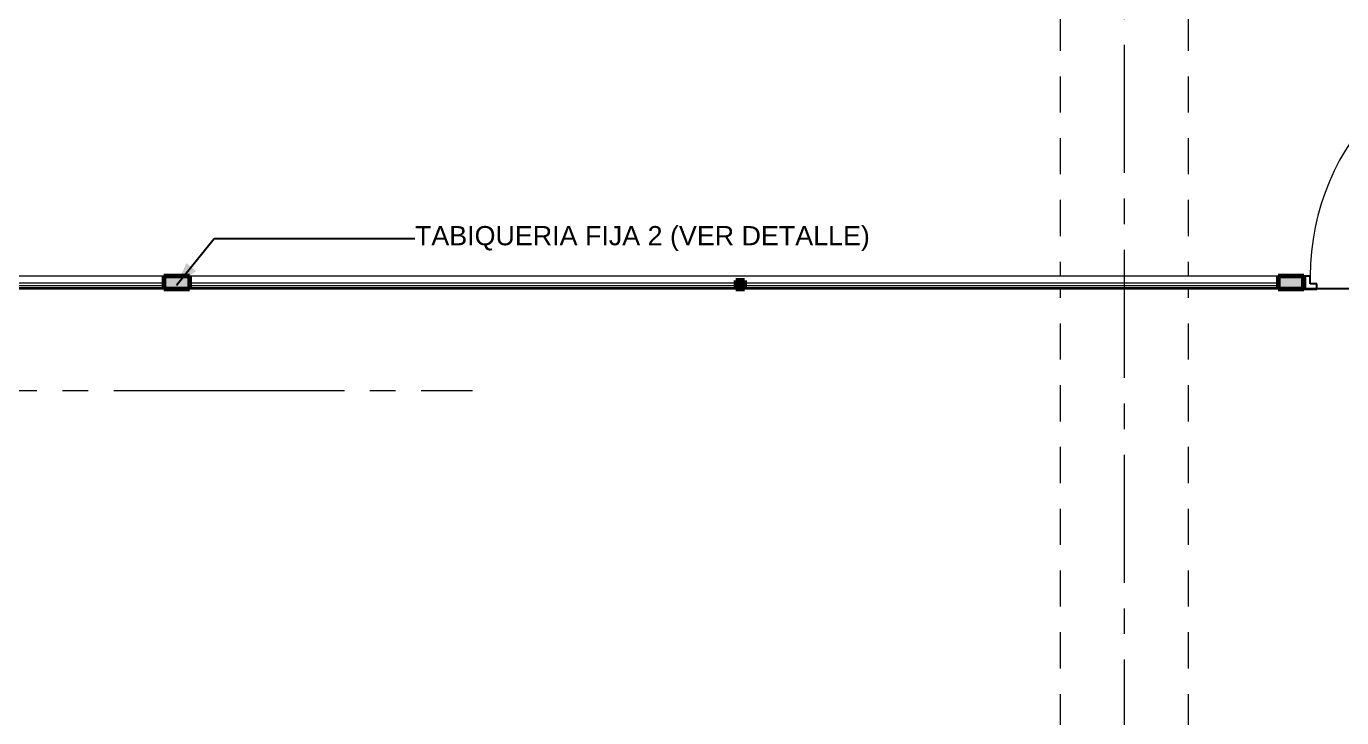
# Model space of a CAD drawing. Header units: inches. Extents: x -19 to 5698, y -728 to 92.
# Drawn here: x 289.53 to 294.67, y 24.92 to 27.62 of the extents above; entities that cross this region are included whole.
import ezdxf

# ---------------------------------------------------------------- set-up
doc = ezdxf.new("R2010")
doc.units = ezdxf.units.IN
doc.header["$MEASUREMENT"] = 0
doc.set_wipeout_variables(frame=1)
for name, pattern in [('Hidden Line', [0.19561111164092998, 0.14111111164093, -0.05449999999999999]), ('Punto & Raya', [0.6499999999999999, 0.5, -0.07500000000000001, 0, -0.07500000000000001]), ('Wipeout_Contour', [1, 0, -1])]:
    doc.linetypes.add(name, pattern=pattern)
doc.layers.get('0').update_dxf_attribs({"color": 61})
for name, color, linetype in [('02 _ ARQ _ ALB _ Ejes Generales', 251, 'Continuous'), ('02 _ ARQ _ ALB _ Muros Interiores', 7, 'Continuous'), ('02 _ ARQ _ ZON _ Espacio.3D', 7, 'Continuous'), ('08 _ STR _ EXT _ 09 Vigas', 251, 'Continuous'), ('Acabado - Muros', 7, 'Continuous'), ('Notas - Etiquetas', 7, 'Continuous')]:
    doc.layers.add(name, color=color, linetype=linetype)
doc.styles.add('Estilo_Generado_4', font='swisse.ttf')
doc.dimstyles.new('Estilo_Generado__8', dxfattribs={"dimtxt": 0.18, "dimasz": 0.0912, "dimexe": 0.18, "dimexo": 0.0625, "dimgap": 0, "dimtad": 0, "dimtih": 1, "dimtoh": 1, "dimdec": 4, "dimzin": 0, "dimdsep": 46, "dimcen": 0.09, "dimadec": 0, "dimazin": 0, "dimtfac": 1, "dimtdec": 4, "dimtmove": 0, "dimatfit": 3, "dimldrblk": 'ARROWHEAD_5', "dimfxl": 1, "dimtolj": 1, "dimtzin": 0, "dimarcsym": 0})
pattern_1 = [(0, (277.5000610407155, 1.131553517552675e-08), (0, 0.0300000011921), [])]

# ---------------------------------------------------------------- blocks, each defined once
blk = doc.blocks.new('ARROWHEAD_5')
at = {"linetype": 'Continuous', "lineweight": 0}
blk.add_hatch(color=0, dxfattribs=at).paths.add_polyline_path([(-1, 0.2679), (0, 0), (-1, -0.2679)])
at = {"color": 0, "linetype": 'Continuous', "lineweight": 0}
blk.add_line((0, 0), (-1, 0), dxfattribs=at)

msp = doc.modelspace()

# ---------------------------------------------------------------- linework, layer by layer
at = {"layer": '02 _ ARQ _ ALB _ Ejes Generales', "color": 251, "linetype": 'Punto & Raya', "lineweight": 13, "true_color": 0x636466}
for p, q in [((288.2749562434283, 26.20000034727061), (290.2749562434283, 26.20000034727061)), ((290.2749562434283, 26.20000034727061), (291.2749562434283, 26.20000034727061))]:
    msp.add_line(p, q, dxfattribs=at)
at = {"layer": '02 _ ARQ _ ALB _ Muros Interiores', "color": 7, "linetype": 'Continuous', "lineweight": 80}
msp.add_line((294.5201615926917, 26.5963024357339), (294.5201615926917, 26.6463024357339), dxfattribs=at)
msp.add_line((294.5201615926917, 26.5963024357339), (294.5201615926917, 26.6463024357339), dxfattribs=at)
msp.add_line((294.5201615926917, 26.5963024357339), (294.5201615926917, 26.6463024357339), dxfattribs=at)
at = {"layer": '02 _ ARQ _ ALB _ Muros Interiores', "color": 165, "linetype": 'Continuous', "lineweight": 25}
for p, q in [((294.5451615926918, 26.6463024357339), (294.5201615926917, 26.6463024357339)), ((294.5201615926917, 26.6463024357339), (294.5201615926917, 26.5963024357339)), ((294.5201615926917, 26.5963024357339), (294.5701615926919, 26.5963024357339)), ((294.5451615926918, 26.6163024357339), (294.5451615926918, 26.6463024357339)), ((294.5701615926919, 26.6163024357339), (294.5451615926918, 26.6163024357339)), ((294.5701615926919, 26.5963024357339), (294.5701615926919, 26.6163024357339))]:
    msp.add_line(p, q, dxfattribs=at)
at = {"layer": '02 _ ARQ _ ALB _ Muros Interiores', "color": 165, "linetype": 'Continuous', "lineweight": 15}
msp.add_arc((295.495246893448, 26.6463024357339), 0.9500853007561019, 90, 180, dxfattribs=at)
at = {"layer": '02 _ ARQ _ ZON _ Espacio.3D', "color": 254, "linetype": 'Continuous', "lineweight": 0, "flags": 128}
msp.add_lwpolyline([(294.4700318545665, 29.70002139662304), (285.8200355968206, 29.70002139662304), (285.8200355912409, 26.60002139662304), (295.5202360791959, 26.60002139662304), (295.520250448044, 29.70000009991741)], close=True, dxfattribs=at)
msp.add_lwpolyline([(285.8200355642139, 11.58398932422124, 1.006545280903178), (290.9535171960188, 6.450498985253208), (297.3948949870191, 6.450500309673584), (297.3958351325045, 7.699978338768721), (297.6258351256533, 7.700034476760009), (297.6258266081954, 6.450518576765713), (302.4195068507552, 6.450485900135803), (302.4195314212575, 7.700000237305598), (302.9950180396336, 7.700000229230511), (302.9950180396336, 17.3500001931032), (301.6700319903148, 17.35000017319231), (301.6700319933157, 16.90014515882962), (301.0700321380104, 16.89997856104596), (301.0700321380109, 16.2998892859384), (300.5700321461554, 16.29983665573042), (300.570068892951, 17.3500001431058), (297.5200541208665, 17.35000014310436), (297.5200541208719, 26.59627973492352), (285.8200355912345, 26.59629890834939), (285.8200355843405, 22.76628323180125), (287.070047623049, 22.76628322955136), (287.0700319897678, 22.49772578607162), (285.8200355838576, 22.49772578607205)], format="xyb", close=True, dxfattribs=at)
at = {"layer": '08 _ STR _ EXT _ 09 Vigas', "color": 251, "linetype": 'Hidden Line', "lineweight": 13, "true_color": 0x636466}
for p, q in [((293.570046950068, 17.40000014310861), (293.5700469500721, 29.7000003159813)), ((294.070046950068, 17.40000014310844), (294.0700469500721, 29.70000031598113))]:
    msp.add_line(p, q, dxfattribs=at)
at = {"layer": 'Acabado - Muros', "color": 7, "linetype": 'Continuous', "lineweight": 60}
msp.add_line((294.5201615926926, 26.64630257810882), (294.5201616135942, 26.59630257810883), dxfattribs=at)

# ---------------------------------------------------------------- texts
at = {"layer": 'Notas - Etiquetas', "color": 171, "linetype": 'Continuous', "lineweight": 13, "insert": (291.0505512772083, 26.79365663605751), "char_height": 0.07500000000000001, "attachment_point": 4, "rotation": 2.3952853011491154e-05, "style": 'Estilo_Generado_4'}
msp.add_mtext('\\A1;{\\pql;\\fSwis721 Ex BT|b0|i0|c0|p34;TABIQUERIA FIJA 2 (VER DETALLE)\\fSwis721 Ex BT|b0|i0|c0|p34; }', dxfattribs=at)

# ---------------------------------------------------------------- leaders
at = {"layer": 'Notas - Etiquetas', "color": 144, "linetype": 'Continuous', "lineweight": 13, "annotation_type": 0, "has_hookline": 1, "hookline_direction": 0, "text_width": 1.94817444219067, "horizontal_direction": (0.9999999999999126, 4.180561502967476e-07, 0)}
msp.add_leader([(290.1200917844817, 26.61130074027932), (290.2670489861566, 26.79365663605751), (291.0505512772083, 26.79365663605751)], dimstyle='Estilo_Generado__8', dxfattribs=at)

# ---------------------------------------------------------------- next in the draw order: wipeouts: each hides what was drawn before it
at = {"color": 254, "linetype": 'Wipeout_Contour', "lineweight": 0, "ltscale": 14541.78143182097}
msp.add_wipeout([(287.92009174644295, 26.646299823661064), (287.92009174644295, 26.62929983244073), (287.9365917398934, 26.62929983244073), (287.936591773421, 26.596299812011537), (290.0700917779852, 26.59630071725795), (290.0700917444576, 26.64630072890748)], dxfattribs=at).dxf.layer = 'Acabado - Muros'
at = {"color": 254, "linetype": 'Wipeout_Contour', "lineweight": 0, "ltscale": 14557.5451744634}
msp.add_wipeout([(290.1700917366082, 26.6463007599646), (290.1700917688916, 26.59630075125871), (292.3035917762152, 26.596301655193827), (292.3035917439318, 26.62930164673502), (292.32009172356067, 26.629301679018415), (292.32009172356067, 26.646301663899717)], dxfattribs=at).dxf.layer = 'Acabado - Muros'

# ---------------------------------------------------------------- next in the draw order: linework, layer by layer
at = {"layer": 'Acabado - Muros', "color": 251, "linetype": 'Continuous', "lineweight": 13, "flags": 128}
for points in [[(290.0700917468575, 26.64630071772975), (287.9200917468543, 26.64629981890903), (285.7700917468555, 26.64629892008831)], [(290.0700917677564, 26.59630071772976), (287.9365917677569, 26.59629982580697)]]:
    msp.add_lwpolyline(points, dxfattribs=at)

# ---------------------------------------------------------------- next in the draw order: wipeouts: each hides what was drawn before it
at = {"color": 254, "linetype": 'Wipeout_Contour', "lineweight": 0, "ltscale": 14568.07961610571}
msp.add_wipeout([(294.4201615820555, 26.646302542456944), (292.32009173764374, 26.64630165935434), (292.32009173764374, 26.62930165036191), (292.3365917528652, 26.62930165036191), (292.3365917528652, 26.5963016514586), (294.420161613595, 26.596302534561204)], dxfattribs=at).dxf.layer = 'Acabado - Muros'

# ---------------------------------------------------------------- next in the draw order: linework, layer by layer
at = {"layer": 'Acabado - Muros', "color": 251, "linetype": 'Continuous', "lineweight": 13, "flags": 128}
for points in [[(294.4201615926918, 26.64630253630321), (292.3200917468539, 26.64630165835609), (290.1700917468561, 26.64630075953537)], [(292.3035917677562, 26.59630165145817), (290.170091767754, 26.59630075953537)], [(294.4201616135947, 26.59630253630321), (292.3365917677565, 26.59630166525403)]]:
    msp.add_lwpolyline(points, dxfattribs=at)

# ---------------------------------------------------------------- next in the draw order: wipeouts: each hides what was drawn before it
at = {"color": 254, "linetype": 'Wipeout_Contour', "lineweight": 0, "ltscale": 9695.305960895214}
msp.add_wipeout([(287.9365917656669, 26.60129982580696), (290.0700917656668, 26.601300717729753), (290.0700917573058, 26.621300717729753), (287.9365917573059, 26.621299825806958)], dxfattribs=at).dxf.layer = 'Acabado - Muros'

# ---------------------------------------------------------------- next in the draw order: hatches: boundary and pattern name
at = {"layer": 'Acabado - Muros', "linetype": 'Continuous', "lineweight": 0}
h = msp.add_hatch(dxfattribs=at)
h.set_pattern_fill('CONTRACHAPADO_0002', color=254, style=0, pattern_type=2)
h.set_pattern_definition(pattern_1)
h.paths.add_polyline_path([(287.9365917656669, 26.60129982580696), (290.0700917656668, 26.60130071772975), (290.0700917573058, 26.62130071772975), (287.9365917573059, 26.62129982580696)])

# ---------------------------------------------------------------- next in the draw order: linework, layer by layer
at = {"layer": 'Acabado - Muros', "color": 7, "linetype": 'Continuous', "lineweight": 60}
msp.add_line((290.0700917468553, 26.64630071773106), (290.0700917677568, 26.59630071773107), dxfattribs=at)
at = {"layer": 'Acabado - Muros', "color": 7, "linetype": 'Continuous', "lineweight": 13, "flags": 128}
msp.add_lwpolyline([(287.9365917656669, 26.60129982580696), (287.9365917573059, 26.62129982580696), (290.0700917573058, 26.62130071772975), (290.0700917656668, 26.60130071772975)], close=True, dxfattribs=at)

# ---------------------------------------------------------------- next in the draw order: wipeouts: each hides what was drawn before it
at = {"color": 254, "linetype": 'Wipeout_Contour', "lineweight": 0, "ltscale": 9704.239422793682}
msp.add_wipeout([(290.1700917656667, 26.601300759535373), (292.3035917656666, 26.60130165145817), (292.3035917573052, 26.621301651458168), (290.1700917573057, 26.62130075953537)], dxfattribs=at).dxf.layer = 'Acabado - Muros'
at = {"color": 254, "linetype": 'Wipeout_Contour', "lineweight": 0, "ltscale": 9712.805047690432}
msp.add_wipeout([(292.33659176566647, 26.60130166525402), (294.42016161150417, 26.601302536303205), (294.4201616031432, 26.621302536303205), (292.3365917573055, 26.621301665254016)], dxfattribs=at).dxf.layer = 'Acabado - Muros'

# ---------------------------------------------------------------- next in the draw order: hatches: boundary and pattern name
at = {"layer": 'Acabado - Muros', "linetype": 'Continuous', "lineweight": 0}
for points in [[(290.0700917468553, 26.64630071773106), (290.0700917677568, 26.59630071773107), (290.1700917677567, 26.59630075953407), (290.1700917468552, 26.64630075953406)], [(292.3035917539614, 26.6293016514586), (292.3035917677562, 26.5963016514586), (292.3365917677565, 26.59630166525359), (292.3365917539613, 26.62930166525359)], [(294.4201616135942, 26.59630253630582), (294.5201616135942, 26.59630257810883), (294.5201615926926, 26.64630257810882), (294.4201615926927, 26.64630253630582)]]:
    msp.add_hatch(color=254, dxfattribs=at).paths.add_polyline_path(points)
h = msp.add_hatch(dxfattribs=at)
h.set_pattern_fill('CONTRACHAPADO_0002', color=254, style=0, pattern_type=2)
h.set_pattern_definition(pattern_1)
h.paths.add_polyline_path([(290.1700917656667, 26.60130075953537), (292.3035917656666, 26.60130165145817), (292.3035917573052, 26.62130165145816), (290.1700917573057, 26.62130075953537)])
h = msp.add_hatch(dxfattribs=at)
h.set_pattern_fill('CONTRACHAPADO_0002', color=254, style=0, pattern_type=2)
h.set_pattern_definition(pattern_1)
h.paths.add_polyline_path([(292.3365917656665, 26.60130166525402), (294.4201616115042, 26.60130253630321), (294.4201616031432, 26.62130253630321), (292.3365917573055, 26.62130166525402)])

# ---------------------------------------------------------------- next in the draw order: linework, layer by layer
at = {"layer": '02 _ ARQ _ ALB _ Ejes Generales', "color": 251, "linetype": 'Punto & Raya', "lineweight": 13, "true_color": 0x636466}
msp.add_line((293.8200469500648, 3.050006303056712), (293.8200469500648, 44.90000028997974), dxfattribs=at)
at = {"layer": 'Acabado - Muros', "color": 7, "linetype": 'Continuous', "lineweight": 60}
for p, q in [((290.1700917468552, 26.64630075953406), (290.0700917468553, 26.64630071773106)), ((290.1700917677567, 26.59630075953407), (290.0700917677568, 26.59630071773107)), ((290.1700917468552, 26.64630075953406), (290.1700917677567, 26.59630075953407)), ((292.3365917539613, 26.62930166525359), (292.3035917539614, 26.6293016514586)), ((292.3035917539614, 26.6293016514586), (292.3035917677562, 26.5963016514586)), ((292.3365917677565, 26.59630166525359), (292.3035917677562, 26.5963016514586)), ((292.3365917539613, 26.62930166525359), (292.3365917677565, 26.59630166525359)), ((294.5201615926926, 26.64630257810882), (294.4201615926927, 26.64630253630582)), ((294.4201615926927, 26.64630253630582), (294.4201616135942, 26.59630253630582)), ((294.5201616135942, 26.59630257810883), (294.4201616135942, 26.59630253630582))]:
    msp.add_line(p, q, dxfattribs=at)
at = {"layer": 'Acabado - Muros', "color": 7, "linetype": 'Continuous', "lineweight": 13, "flags": 128}
for points in [[(290.1700917656667, 26.60130075953537), (290.1700917573057, 26.62130075953537), (292.3035917573052, 26.62130165145816), (292.3035917656666, 26.60130165145817)], [(292.3365917656665, 26.60130166525402), (292.3365917573055, 26.62130166525402), (294.4201616031432, 26.62130253630321), (294.4201616115042, 26.60130253630321)]]:
    msp.add_lwpolyline(points, close=True, dxfattribs=at)

doc.saveas('drawing.dxf')
